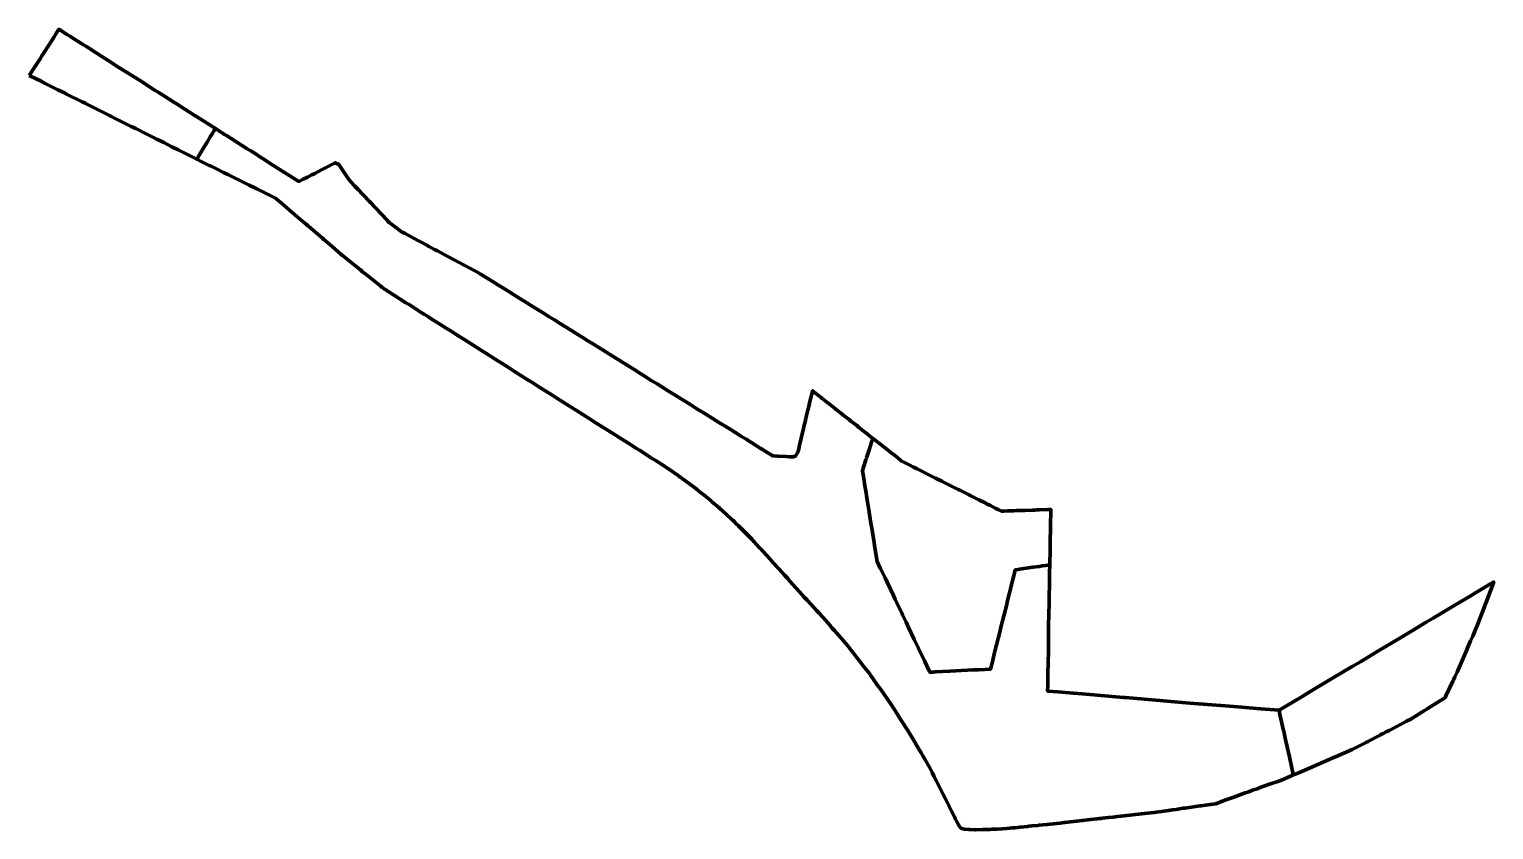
# Model space of a CAD drawing. Header units: metres. Extents: x 808024 to 808375, y 9156608 to 9156800.
import ezdxf

# ---------------------------------------------------------------- set-up
doc = ezdxf.new("R2010")
doc.units = ezdxf.units.M
doc.header["$MEASUREMENT"] = 0
doc.layers.add('2828-21177', color=1, linetype='Continuous')

msp = doc.modelspace()

# ---------------------------------------------------------------- linework, layer by layer
at = {"layer": '2828-21177', "color": 4, "lineweight": 70, "true_color": 0x00ffff}
for points in [[(808024.45, 9156789.1), (808026.06, 9156788.29), (808027.28, 9156787.68), (808027.69, 9156787.48), (808028.12, 9156787.26), (808031.3, 9156785.67), (808032.16, 9156785.24), (808032.85, 9156784.9), (808033.13, 9156784.76), (808033.36, 9156784.64), (808037.15, 9156782.74), (808037.8, 9156782.42), (808038.37, 9156782.13), (808038.84, 9156781.9), (808039.5, 9156781.57), (808043.64, 9156779.49), (808044.04, 9156779.29), (808046.01, 9156778.31), (808048.83, 9156776.89), (808049.44, 9156776.59), (808049.93, 9156776.34), (808052.4, 9156775.11), (808053.43, 9156774.59), (808054.2, 9156774.21), (808054.89, 9156773.86), (808055.01, 9156773.8), (808056.63, 9156772.99), (808058.6, 9156772), (808060.12, 9156771.24), (808061.56, 9156770.52), (808062.78, 9156769.91), (808064.29, 9156769.16), (808064.54, 9156769.03), (808064.91, 9156769.63), (808065.37, 9156770.37), (808065.57, 9156770.71), (808065.72, 9156770.95), (808067.02, 9156773.08), (808067.8, 9156774.35), (808068.4, 9156775.33), (808068.58, 9156775.63), (808069.03, 9156776.36), (808066.03, 9156778.27), (808065.38, 9156778.68), (808064.74, 9156779.08), (808063.92, 9156779.6), (808060.57, 9156781.73), (808059.99, 9156782.1), (808059.06, 9156782.69), (808056.8, 9156784.13), (808055.29, 9156785.09), (808054.6, 9156785.52), (808053.49, 9156786.23), (808051.7, 9156787.36), (808050.44, 9156788.16), (808048.75, 9156789.24), (808047.72, 9156789.89), (808046.97, 9156790.36), (808045.29, 9156791.43), (808044.42, 9156791.98), (808043.3, 9156792.7), (808041.57, 9156793.79), (808040.48, 9156794.49), (808038.62, 9156795.67), (808037.96, 9156796.08), (808037.47, 9156796.4), (808034.87, 9156798.05), (808034.32, 9156798.39), (808033.61, 9156798.84), (808031.56, 9156800.15), (808030.74, 9156798.88), (808030.39, 9156798.34), (808029.82, 9156797.45), (808028.06, 9156794.71), (808027.47, 9156793.79), (808027.02, 9156793.1), (808025.48, 9156790.7), (808024.49, 9156789.16)], [(808323.7, 9156637), (808323.93, 9156635.98), (808324.78, 9156632.17), (808324.82, 9156632), (808325.1, 9156630.72), (808325.35, 9156629.62), (808326.19, 9156625.83), (808327.13, 9156621.63), (808327.15, 9156621.52), (808327.23, 9156621.55), (808327.39, 9156621.62), (808328.59, 9156622.14), (808335.7, 9156625.2), (808336.42, 9156625.52), (808336.97, 9156625.76), (808337.21, 9156625.86), (808341.23, 9156627.6), (808342.82, 9156628.42), (808344.72, 9156629.41), (808344.79, 9156629.44), (808347.94, 9156631.08), (808348.27, 9156631.26), (808348.64, 9156631.45), (808349.38, 9156631.84), (808350.09, 9156632.2), (808351.75, 9156633.07), (808353.52, 9156633.99), (808354.25, 9156634.37), (808355.3, 9156634.92), (808357.29, 9156636.16), (808357.92, 9156636.56), (808358.5, 9156636.92), (808359.08, 9156637.29), (808359.68, 9156637.66), (808362.56, 9156639.47), (808363.19, 9156639.86), (808363.45, 9156640.02), (808363.65, 9156640.45), (808365.31, 9156643.96), (808365.47, 9156644.31), (808365.8, 9156645.02), (808366.35, 9156646.17), (808367.85, 9156649.65), (808368.66, 9156651.51), (808368.84, 9156651.94), (808369.59, 9156653.66), (808370.08, 9156654.79), (808370.94, 9156656.79), (808370.99, 9156656.92), (808371.2, 9156657.46), (808371.46, 9156658.11), (808372.83, 9156661.66), (808373.01, 9156662.12), (808373.37, 9156663.05), (808374.69, 9156666.48), (808374.72, 9156666.57), (808374.81, 9156666.84), (808374.9, 9156667.11), (808375.11, 9156667.74), (808374.4, 9156667.32), (808374.36, 9156667.29), (808374.33, 9156667.27), (808370.36, 9156664.9), (808369.88, 9156664.61), (808369.85, 9156664.59), (808365.43, 9156661.95), (808364.19, 9156661.21), (808360.59, 9156659.06), (808358.96, 9156658.08), (808355.4, 9156655.95), (808353.85, 9156655.03), (808350.48, 9156653.01), (808347.8, 9156651.41), (808345.93, 9156650.29), (808343.18, 9156648.64), (808341.22, 9156647.48), (808339.06, 9156646.18), (808336.54, 9156644.68), (808333.32, 9156642.75), (808330.91, 9156641.31), (808329, 9156640.17), (808325.46, 9156638.05), (808324.17, 9156637.28)]]:
    msp.add_lwpolyline(points, close=True, dxfattribs=at)
at = {"layer": '2828-21177', "color": 3, "lineweight": 70, "true_color": 0x00ff00}
msp.add_lwpolyline([(808064.54, 9156769.03), (808065.77, 9156768.42), (808066.08, 9156768.26), (808067.71, 9156767.45), (808067.81, 9156767.41), (808069.4, 9156766.62), (808070.97, 9156765.85), (808071.96, 9156765.36), (808073.59, 9156764.55), (808074.58, 9156764.06), (808074.88, 9156763.91), (808076.14, 9156763.29), (808077.12, 9156762.81), (808078.94, 9156761.91), (808080.53, 9156761.12), (808081.19, 9156760.79), (808081.79, 9156760.5), (808083.4, 9156759.7), (808084.82, 9156758.5), (808085.37, 9156758.02), (808086.14, 9156757.37), (808088.62, 9156755.25), (808089.03, 9156754.9), (808090.43, 9156753.71), (808090.73, 9156753.45), (808091.07, 9156753.16), (808091.4, 9156752.88), (808094.66, 9156750.1), (808095.02, 9156749.79), (808095.37, 9156749.48), (808096.97, 9156748.09), (808099.03, 9156746.3), (808099.3, 9156746.06), (808099.37, 9156746.01), (808099.77, 9156745.69), (808100.17, 9156745.36), (808103.83, 9156742.44), (808104.18, 9156742.15), (808104.58, 9156741.84), (808105.1, 9156741.42), (808108.3, 9156738.83), (808108.63, 9156738.57), (808108.96, 9156738.31), (808109.23, 9156738.09), (808109.3, 9156738.05), (808109.64, 9156737.82), (808111.65, 9156736.55), (808114.64, 9156734.65), (808115.38, 9156734.18), (808117.8, 9156732.64), (808118.32, 9156732.31), (808119.1, 9156731.82), (808119.77, 9156731.4), (808120.44, 9156730.97), (808123.37, 9156729.12), (808124.25, 9156728.57), (808125.22, 9156727.95), (808126.41, 9156727.2), (808127.71, 9156726.38), (808128.73, 9156725.73), (808129.62, 9156725.17), (808130.5, 9156724.61), (808133.35, 9156722.81), (808134.17, 9156722.29), (808134.77, 9156721.91), (808135.01, 9156721.76), (808135.35, 9156721.55), (808138.32, 9156719.66), (808138.95, 9156719.27), (808139.64, 9156718.83), (808140.65, 9156718.19), (808143.67, 9156716.28), (808145.03, 9156715.42), (808145.73, 9156714.98), (808146.49, 9156714.5), (808148.76, 9156713.06), (808149.55, 9156712.56), (808150.74, 9156711.81), (808153.83, 9156709.86), (808154.6, 9156709.37), (808155.09, 9156709.06), (808155.52, 9156708.79), (808158.49, 9156706.91), (808159.27, 9156706.41), (808159.98, 9156705.97), (808160.96, 9156705.35), (808163.67, 9156703.63), (808163.7, 9156703.61), (808164.73, 9156702.96), (808165.48, 9156702.49), (808168.39, 9156700.65), (808169.12, 9156700.18), (808169.44, 9156699.99), (808169.87, 9156699.71), (808170.53, 9156699.29), (808173.63, 9156697.33), (808174.32, 9156696.9), (808175, 9156696.47), (808175.18, 9156696.36), (808175.66, 9156696.04), (808178.45, 9156694.21), (808178.88, 9156693.9), (808179.5, 9156693.46), (808180.19, 9156692.97), (808180.32, 9156692.88), (808180.82, 9156692.52), (808182.25, 9156691.5), (808184.03, 9156690.12), (808184.14, 9156690.03), (808184.64, 9156689.65), (808185.18, 9156689.22), (808185.96, 9156688.62), (808187.78, 9156687.09), (808187.91, 9156686.98), (808188.58, 9156686.42), (808189.18, 9156685.91), (808189.54, 9156685.6), (808189.7, 9156685.46), (808191.3, 9156684), (808192.71, 9156682.71), (808193, 9156682.45), (808193.25, 9156682.2), (808193.75, 9156681.7), (808194.27, 9156681.19), (808196.33, 9156679.15), (808196.96, 9156678.47), (808197.44, 9156677.97), (808197.87, 9156677.5), (808197.95, 9156677.41), (808198.51, 9156676.81), (808199.4, 9156675.86), (808199.68, 9156675.57), (808199.98, 9156675.28), (808201.19, 9156673.94), (808201.71, 9156673.36), (808202.28, 9156672.72), (808202.67, 9156672.29), (808204.88, 9156669.84), (808205.35, 9156669.32), (808205.42, 9156669.24), (808205.97, 9156668.63), (808206.52, 9156668.02), (808208.9, 9156665.37), (808209.45, 9156664.77), (808210.02, 9156664.14), (808210.72, 9156663.36), (808212.48, 9156661.44), (808213.04, 9156660.83), (808213.57, 9156660.25), (808215.15, 9156658.54), (808216.17, 9156657.37), (808216.73, 9156656.71), (808217.24, 9156656.13), (808217.75, 9156655.54), (808218.37, 9156654.83), (808220.44, 9156652.44), (808220.69, 9156652.11), (808221.2, 9156651.46), (808221.78, 9156650.72), (808222.54, 9156649.74), (808223.19, 9156648.9), (808224.14, 9156647.69), (808224.86, 9156646.76), (808225.69, 9156645.71), (808225.88, 9156645.45), (808226.62, 9156644.4), (808227.51, 9156643.14), (808228.32, 9156641.99), (808229.05, 9156640.95), (808230.82, 9156638.43), (808231.72, 9156637.03), (808231.98, 9156636.61), (808232.3, 9156636.12), (808233.02, 9156634.99), (808234.81, 9156632.19), (808235.1, 9156631.73), (808235.17, 9156631.62), (808235.69, 9156630.73), (808237.62, 9156627.44), (808238.01, 9156626.78), (808238.4, 9156626.11), (808238.88, 9156625.29), (808240.07, 9156623.25), (808240.65, 9156622.11), (808241.08, 9156621.26), (808241.55, 9156620.31), (808242.09, 9156619.24), (808243.3, 9156616.84), (808243.99, 9156615.46), (808244.7, 9156614.04), (808244.75, 9156613.94), (808244.98, 9156613.47), (808245.2, 9156613.04), (808245.38, 9156612.68), (808245.97, 9156611.48), (808246.06, 9156611.3), (808246.19, 9156611.06), (808246.5, 9156610.46), (808246.99, 9156609.53), (808247.02, 9156609.46), (808247.38, 9156608.89), (808247.73, 9156608.65), (808248.3, 9156608.56), (808248.48, 9156608.53), (808249.35, 9156608.48), (808249.79, 9156608.46), (808250.86, 9156608.4), (808250.99, 9156608.4), (808252.74, 9156608.42), (808253.28, 9156608.43), (808253.75, 9156608.44), (808254.49, 9156608.45), (808255.05, 9156608.49), (808256.25, 9156608.56), (808257.37, 9156608.63), (808258.45, 9156608.7), (808259.22, 9156608.74), (808259.84, 9156608.81), (808260.27, 9156608.85), (808260.45, 9156608.87), (808261.73, 9156609), (808263.5, 9156609.18), (808263.77, 9156609.21), (808264.55, 9156609.29), (808266.03, 9156609.44), (808266.11, 9156609.45), (808268.18, 9156609.66), (808268.19, 9156609.66), (808270.41, 9156609.89), (808271.26, 9156609.98), (808272.22, 9156610.09), (808272.44, 9156610.11), (808274.47, 9156610.34), (808275.21, 9156610.42), (808276.54, 9156610.58), (808276.58, 9156610.58), (808276.63, 9156610.59), (808278.6, 9156610.81), (808280.14, 9156610.98), (808280.73, 9156611.05), (808281.12, 9156611.1), (808281.47, 9156611.14), (808282.83, 9156611.29), (808283.99, 9156611.42), (808284.91, 9156611.53), (808285.85, 9156611.63), (808291.53, 9156612.28), (808293.79, 9156612.53), (808296.09, 9156612.86), (808297.22, 9156613.02), (808298.19, 9156613.16), (808299.05, 9156613.28), (808299.89, 9156613.4), (808300.77, 9156613.52), (808301.18, 9156613.58), (808304.28, 9156614.02), (808304.82, 9156614.1), (808305.08, 9156614.14), (808306.06, 9156614.28), (808307.18, 9156614.43), (808308.58, 9156614.63), (808309.95, 9156615.14), (808310.98, 9156615.52), (808311.93, 9156615.87), (808312.86, 9156616.22), (808314.97, 9156617), (808315.58, 9156617.21), (808316.44, 9156617.51), (808317.38, 9156617.84), (808318.46, 9156618.23), (808319.62, 9156618.64), (808321.91, 9156619.44), (808323.16, 9156619.89), (808324.33, 9156620.3), (808327.15, 9156621.52), (808327.13, 9156621.63), (808326.19, 9156625.83), (808325.35, 9156629.62), (808325.1, 9156630.72), (808324.82, 9156632), (808324.78, 9156632.17), (808323.93, 9156635.98), (808323.7, 9156637), (808319.3, 9156637.36), (808314.76, 9156637.73), (808311.87, 9156637.97), (808305.56, 9156638.49), (808304.43, 9156638.58), (808302.38, 9156638.75), (808298.67, 9156639.06), (808296.03, 9156639.28), (808286.93, 9156640.05), (808286.43, 9156640.09), (808276.54, 9156640.92), (808274.49, 9156641.09), (808270.7, 9156641.41), (808268.29, 9156641.61), (808268.31, 9156642.88), (808268.38, 9156646.88), (808268.39, 9156647.33), (808268.47, 9156652.32), (808268.48, 9156652.46), (808268.51, 9156654.44), (808268.54, 9156656.26), (808268.54, 9156656.37), (808268.62, 9156660.95), (808268.64, 9156661.72), (808268.78, 9156669.8), (808268.78, 9156669.83), (808268.78, 9156669.86), (808268.81, 9156671.85), (808268.41, 9156671.8), (808267.81, 9156671.71), (808267.8, 9156671.71), (808267.02, 9156671.59), (808266.31, 9156671.49), (808264.74, 9156671.26), (808261.57, 9156670.79), (808261.26, 9156670.75), (808260.55, 9156670.64), (808260.2, 9156669.25), (808260.07, 9156668.72), (808259.41, 9156666.07), (808259.31, 9156665.68), (808259.27, 9156665.53), (808258.62, 9156662.89), (808258.61, 9156662.88), (808258.49, 9156662.37), (808257.12, 9156656.89), (808256.83, 9156655.7), (808255.69, 9156651.14), (808255.15, 9156648.98), (808255.14, 9156648.93), (808254.63, 9156646.87), (808251.82, 9156646.73), (808251.54, 9156646.72), (808250.43, 9156646.66), (808246.31, 9156646.45), (808244.91, 9156646.38), (808241.35, 9156646.2), (808240.81, 9156646.17), (808240.1, 9156646.13), (808239.94, 9156646.45), (808238.8, 9156648.87), (808237.41, 9156651.77), (808237.35, 9156651.91), (808237.13, 9156652.37), (808236.37, 9156653.97), (808234.99, 9156656.87), (808234.39, 9156658.14), (808234.19, 9156658.56), (808233.58, 9156659.84), (808233.46, 9156660.09), (808232.19, 9156662.76), (808231.82, 9156663.54), (808231.36, 9156664.51), (808229.85, 9156667.69), (808229.37, 9156668.7), (808228.58, 9156670.36), (808228.23, 9156671.08), (808227.49, 9156672.65), (808227.34, 9156673.55), (808226.86, 9156676.52), (808226.74, 9156677.24), (808226.51, 9156678.64), (808226.17, 9156680.74), (808226.07, 9156681.38), (808225.66, 9156683.88), (808225.47, 9156685.05), (808225.09, 9156687.41), (808224.92, 9156688.43), (808224.81, 9156689.14), (808224.55, 9156690.77), (808224.26, 9156692.51), (808224.04, 9156693.86), (808223.96, 9156694.39), (808224.24, 9156695.27), (808224.8, 9156697.01), (808224.84, 9156697.13), (808224.9, 9156697.32), (808224.95, 9156697.47), (808225.17, 9156698.17), (808225.27, 9156698.48), (808225.58, 9156699.44), (808226.22, 9156701.45), (808226.26, 9156701.55), (808226.45, 9156702.15), (808225.64, 9156702.79), (808225.11, 9156703.21), (808224.16, 9156703.96), (808223.02, 9156704.86), (808222.58, 9156705.2), (808221.1, 9156706.37), (808220.83, 9156706.58), (808219.28, 9156707.8), (808219.13, 9156707.93), (808217.68, 9156709.07), (808217.55, 9156709.17), (808215.99, 9156710.4), (808215.45, 9156710.83), (808214.22, 9156711.8), (808214.13, 9156711.87), (808212.01, 9156713.54), (808211.89, 9156713.06), (808211.53, 9156711.58), (808211.29, 9156710.59), (808211.1, 9156709.81), (808210.88, 9156708.92), (808210.66, 9156708.02), (808210.2, 9156706.14), (808209.92, 9156704.99), (808209.81, 9156704.5), (808208.82, 9156700.19), (808208.78, 9156700.01), (808208.69, 9156699.63), (808208.54, 9156698.99), (808208.36, 9156698.57), (808207.98, 9156698), (808207.78, 9156697.9), (808207.37, 9156697.69), (808206.47, 9156697.74), (808205.65, 9156697.78), (808203.79, 9156697.88), (808203.52, 9156697.9), (808202.57, 9156697.95), (808202.36, 9156698.02), (808201.72, 9156698.42), (808200.23, 9156699.34), (808199.93, 9156699.53), (808199.7, 9156699.67), (808196.08, 9156701.92), (808195, 9156702.6), (808193.37, 9156703.61), (808191.84, 9156704.57), (808189.35, 9156706.12), (808187.97, 9156706.98), (808186.42, 9156707.95), (808184.32, 9156709.25), (808182.6, 9156710.33), (808181.2, 9156711.19), (808179.13, 9156712.48), (808177.51, 9156713.49), (808175.94, 9156714.47), (808174.79, 9156715.19), (808173.4, 9156716.05), (808171.65, 9156717.14), (808170.92, 9156717.6), (808169.26, 9156718.63), (808167.58, 9156719.68), (808165.7, 9156720.85), (808164.87, 9156721.37), (808163.4, 9156722.28), (808161.85, 9156723.24), (808160.45, 9156724.12), (808159.53, 9156724.69), (808158.17, 9156725.54), (808156.81, 9156726.39), (808155.43, 9156727.24), (808154.27, 9156727.97), (808151.43, 9156729.74), (808150.19, 9156730.51), (808148.97, 9156731.27), (808147.72, 9156732.05), (808146.7, 9156732.68), (808145.1, 9156733.68), (808143.59, 9156734.62), (808141.95, 9156735.64), (808140.62, 9156736.47), (808139.27, 9156737.31), (808138.26, 9156737.94), (808136.63, 9156738.96), (808135.55, 9156739.63), (808134.48, 9156740.29), (808132.67, 9156741.43), (808132.54, 9156741.5), (808131.43, 9156742.1), (808129.94, 9156742.9), (808128.72, 9156743.55), (808127.26, 9156744.33), (808126.03, 9156744.99), (808124.68, 9156745.71), (808123.62, 9156746.28), (808122.2, 9156747.04), (808121.66, 9156747.33), (808120.13, 9156748.15), (808119.65, 9156748.41), (808118.32, 9156749.12), (808117.83, 9156749.38), (808116.43, 9156750.13), (808115.9, 9156750.41), (808114.43, 9156751.2), (808113.77, 9156751.55), (808113.49, 9156751.7), (808113.18, 9156751.94), (808112.12, 9156752.75), (808110.86, 9156753.72), (808110.66, 9156753.87), (808110.42, 9156754.13), (808110.07, 9156754.5), (808106.16, 9156758.65), (808106.14, 9156758.67), (808106.12, 9156758.69), (808105.99, 9156758.84), (808104.33, 9156760.59), (808103.23, 9156761.76), (808102.44, 9156762.6), (808101.48, 9156763.62), (808100.99, 9156764.15), (808100.83, 9156764.39), (808100.5, 9156764.9), (808098.77, 9156767.52), (808098.6, 9156767.79), (808097.71, 9156768.17), (808097.54, 9156768.08), (808095.2, 9156766.88), (808094.42, 9156766.47), (808092.8, 9156765.63), (808092.08, 9156765.26), (808091.07, 9156764.74), (808090.05, 9156764.22), (808089.02, 9156763.69), (808082.17, 9156768.03), (808080.83, 9156768.88), (808079.65, 9156769.63), (808078.76, 9156770.2), (808077.5, 9156770.99), (808076.5, 9156771.62), (808075.66, 9156772.16), (808075.29, 9156772.39), (808071.65, 9156774.7), (808071.2, 9156774.98), (808070.66, 9156775.33), (808070.33, 9156775.54), (808070, 9156775.75), (808069.27, 9156776.21), (808069.03, 9156776.36), (808068.58, 9156775.63), (808068.4, 9156775.33), (808067.8, 9156774.35), (808067.02, 9156773.08), (808065.72, 9156770.95), (808065.57, 9156770.71), (808065.37, 9156770.37), (808064.91, 9156769.63)], close=True, dxfattribs=at)
at = {"layer": '2828-21177', "color": 40, "lineweight": 70, "true_color": 0xffbb00}
msp.add_lwpolyline([(808223.96, 9156694.39), (808224.04, 9156693.86), (808224.26, 9156692.51), (808224.55, 9156690.77), (808224.81, 9156689.14), (808224.92, 9156688.43), (808225.09, 9156687.41), (808225.47, 9156685.05), (808225.66, 9156683.88), (808226.07, 9156681.38), (808226.17, 9156680.74), (808226.51, 9156678.64), (808226.74, 9156677.24), (808226.86, 9156676.52), (808227.34, 9156673.55), (808227.49, 9156672.65), (808228.23, 9156671.08), (808228.58, 9156670.36), (808229.37, 9156668.7), (808229.85, 9156667.69), (808231.36, 9156664.51), (808231.82, 9156663.54), (808232.19, 9156662.76), (808233.46, 9156660.09), (808233.58, 9156659.84), (808234.19, 9156658.56), (808234.39, 9156658.14), (808234.99, 9156656.87), (808236.37, 9156653.97), (808237.13, 9156652.37), (808237.35, 9156651.91), (808237.41, 9156651.77), (808238.8, 9156648.87), (808239.94, 9156646.45), (808240.1, 9156646.13), (808240.81, 9156646.17), (808241.35, 9156646.2), (808244.91, 9156646.38), (808246.31, 9156646.45), (808250.43, 9156646.66), (808251.54, 9156646.72), (808251.82, 9156646.73), (808254.63, 9156646.87), (808255.14, 9156648.93), (808255.15, 9156648.98), (808255.69, 9156651.14), (808256.83, 9156655.7), (808257.12, 9156656.89), (808258.49, 9156662.37), (808258.61, 9156662.88), (808258.62, 9156662.89), (808259.27, 9156665.53), (808259.31, 9156665.68), (808259.41, 9156666.07), (808260.07, 9156668.72), (808260.2, 9156669.25), (808260.55, 9156670.64), (808261.26, 9156670.75), (808261.57, 9156670.79), (808264.74, 9156671.26), (808266.31, 9156671.49), (808267.02, 9156671.59), (808267.8, 9156671.71), (808267.81, 9156671.71), (808268.41, 9156671.8), (808268.81, 9156671.85), (808268.89, 9156675.54), (808268.93, 9156677.19), (808269.01, 9156680.96), (808269.01, 9156680.97), (808269.09, 9156685.09), (808268.24, 9156685.07), (808266.31, 9156685.01), (808265.7, 9156684.99), (808265.15, 9156684.97), (808264.61, 9156684.95), (808262.87, 9156684.9), (808262.2, 9156684.88), (808260.81, 9156684.84), (808260.09, 9156684.81), (808258.72, 9156684.77), (808257.79, 9156684.74), (808257.22, 9156684.73), (808256.63, 9156685.02), (808255.91, 9156685.38), (808254.43, 9156686.13), (808253.84, 9156686.42), (808253.32, 9156686.68), (808251.81, 9156687.44), (808251.31, 9156687.69), (808249.74, 9156688.48), (808249.35, 9156688.67), (808247.73, 9156689.49), (808247.3, 9156689.7), (808246.87, 9156689.92), (808245.42, 9156690.64), (808244.94, 9156690.88), (808243.49, 9156691.61), (808242.94, 9156691.89), (808241.45, 9156692.64), (808240.8, 9156692.96), (808239.72, 9156693.5), (808238.89, 9156693.92), (808238.03, 9156694.35), (808237.09, 9156694.82), (808236.21, 9156695.27), (808235.18, 9156695.78), (808234.2, 9156696.27), (808233.38, 9156696.68), (808233.25, 9156696.79), (808232.41, 9156697.45), (808231.59, 9156698.1), (808230.82, 9156698.71), (808229.88, 9156699.45), (808229.17, 9156700.01), (808228.01, 9156700.92), (808227.39, 9156701.41), (808226.8, 9156701.87), (808226.45, 9156702.15), (808226.26, 9156701.55), (808226.22, 9156701.45), (808225.58, 9156699.44), (808225.27, 9156698.48), (808225.17, 9156698.17), (808224.95, 9156697.47), (808224.9, 9156697.32), (808224.84, 9156697.13), (808224.8, 9156697.01), (808224.24, 9156695.27)], close=True, dxfattribs=at)

doc.saveas('drawing.dxf')
